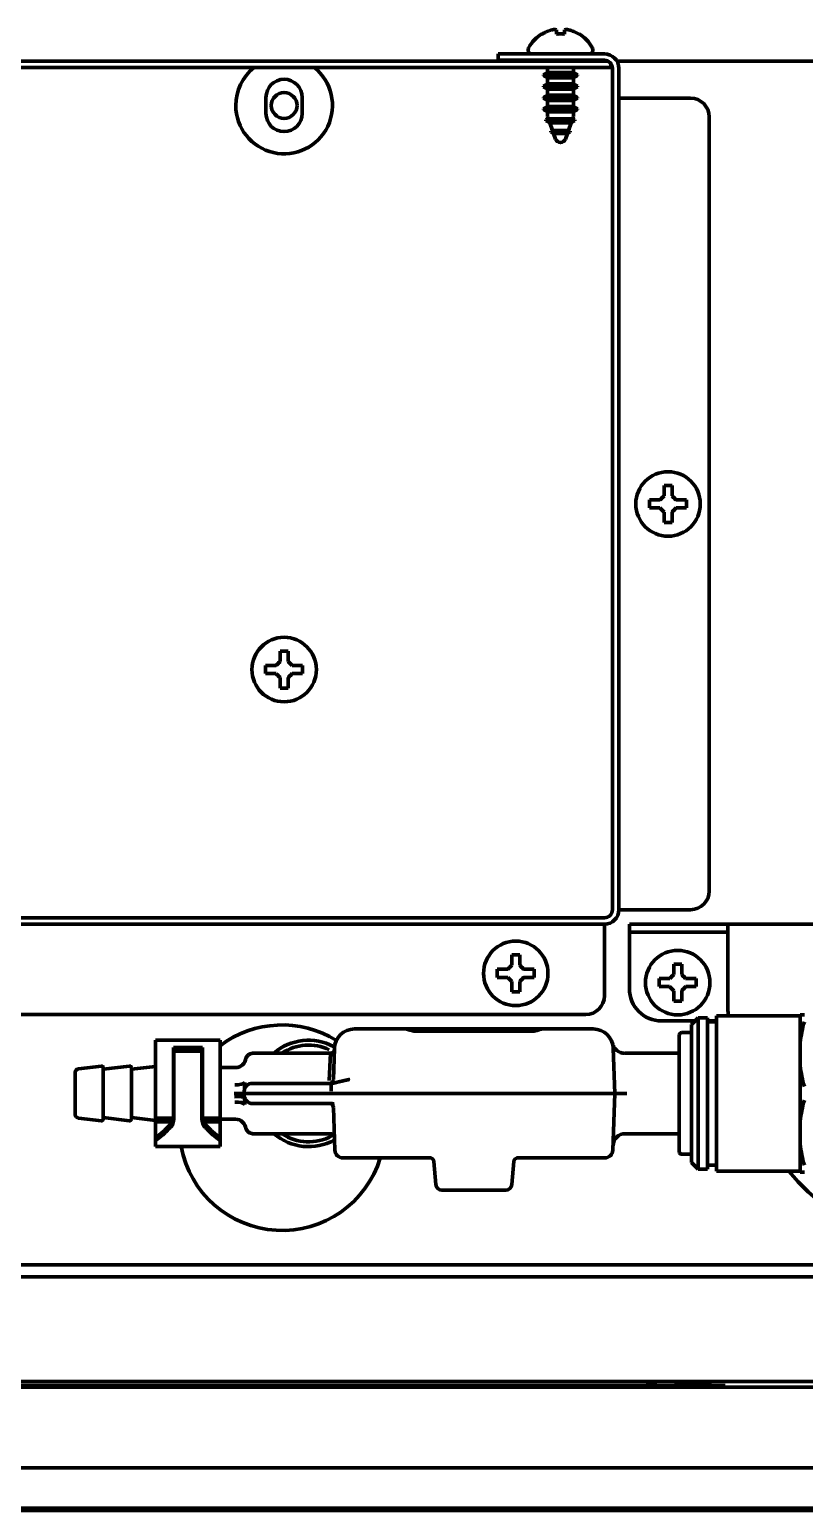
# Model space of a CAD drawing. Header units: inches. Extents: x 904 to 7172, y 213 to 5528.
# Drawn here: x 2891.8 to 2987.9, y 4270.7 to 4454.5 of the extents above; entities that cross this region are included whole.
import ezdxf

# ---------------------------------------------------------------- set-up
doc = ezdxf.new("R2010")
doc.units = ezdxf.units.IN

msp = doc.modelspace()

# ---------------------------------------------------------------- linework, layer by layer
at = {"linetype": 'Continuous', "lineweight": 70}
for p, q in [((2955.37, 4453.92), (2955.37, 4453.96)), ((2959.97, 4453.96), (2959.97, 4453.92)), ((2855.72, 4450.58), (2961.62, 4450.58)), ((2949.92, 4451.48), (2952.22, 4451.48)), ((2949.92, 4451.48), (2949.92, 4450.68)), ((2952.22, 4450.68), (2949.92, 4450.68)), ((2963.12, 4451.48), (2952.22, 4451.48)), ((2963.12, 4450.68), (2952.22, 4450.68)), ((2953.67, 4452.08), (2953.67, 4451.88)), ((2956.07, 4450.68), (2956.07, 4450.58)), ((2959.27, 4450.58), (2959.27, 4450.68)), ((2961.62, 4450.58), (2963.55, 4450.58)), ((2961.67, 4451.88), (2961.67, 4452.08)), ((3202.54, 4450.58), (2964.68, 4450.58)), ((2855.72, 4449.78), (2961.62, 4449.78)), ((2956.07, 4449.17), (2955.57, 4448.88)), ((2955.57, 4448.88), (2957.67, 4448.88)), ((2955.57, 4448.88), (2955.57, 4448.78)), ((2955.57, 4448.78), (2956.07, 4448.49)), ((2959.77, 4448.78), (2955.57, 4448.78)), ((2956.07, 4449.78), (2956.07, 4449.17)), ((2956.07, 4449.17), (2957.67, 4449.17)), ((2957.67, 4449.17), (2959.27, 4449.17)), ((2957.67, 4448.88), (2959.77, 4448.88)), ((2959.27, 4449.17), (2959.27, 4449.78)), ((2959.77, 4448.88), (2959.27, 4449.17)), ((2959.27, 4448.49), (2959.77, 4448.78)), ((2959.77, 4448.78), (2959.77, 4448.88)), ((2963.92, 4449.78), (2961.62, 4449.78)), ((2963.92, 4450.28), (2963.92, 4449.78)), ((2964.12, 4345.28), (2964.12, 4449.68)), ((2964.92, 4345.28), (2964.92, 4449.68)), ((2956.07, 4447.77), (2955.57, 4447.48)), ((2955.57, 4447.48), (2955.57, 4447.38)), ((2955.57, 4447.48), (2957.67, 4447.48)), ((2959.77, 4447.38), (2955.57, 4447.38)), ((2955.57, 4447.38), (2956.07, 4447.09)), ((2956.07, 4448.49), (2956.07, 4447.77)), ((2959.27, 4448.49), (2956.07, 4448.49)), ((2956.07, 4447.77), (2957.67, 4447.77)), ((2956.07, 4447.09), (2956.07, 4446.37)), ((2959.27, 4447.09), (2956.07, 4447.09)), ((2957.67, 4447.77), (2959.27, 4447.77)), ((2957.67, 4447.48), (2959.77, 4447.48)), ((2959.27, 4447.77), (2959.27, 4448.49)), ((2959.77, 4447.48), (2959.27, 4447.77)), ((2959.27, 4447.09), (2959.77, 4447.38)), ((2959.27, 4446.37), (2959.27, 4447.09)), ((2959.77, 4447.38), (2959.77, 4447.48)), ((2921.12, 4444.08), (2921.12, 4446.08)), ((2925.62, 4446.08), (2925.62, 4444.08)), ((2956.07, 4446.37), (2955.57, 4446.08)), ((2955.57, 4446.08), (2957.67, 4446.08)), ((2955.57, 4446.08), (2955.57, 4445.98)), ((2959.77, 4445.98), (2955.57, 4445.98)), ((2955.57, 4445.98), (2956.07, 4445.69)), ((2956.07, 4444.97), (2955.57, 4444.68)), ((2956.07, 4446.37), (2957.67, 4446.37)), ((2956.07, 4445.69), (2956.07, 4444.97)), ((2959.27, 4445.69), (2956.07, 4445.69)), ((2956.07, 4444.97), (2957.67, 4444.97)), ((2957.67, 4446.37), (2959.27, 4446.37)), ((2957.67, 4446.08), (2959.77, 4446.08)), ((2957.67, 4444.97), (2959.27, 4444.97)), ((2959.77, 4446.08), (2959.27, 4446.37)), ((2959.27, 4445.69), (2959.77, 4445.98)), ((2959.27, 4444.97), (2959.27, 4445.69)), ((2959.77, 4444.68), (2959.27, 4444.97)), ((2959.77, 4445.98), (2959.77, 4446.08)), ((2964.92, 4445.98), (2965.92, 4445.98)), ((2965.92, 4445.98), (2973.82, 4445.98)), ((2955.57, 4444.68), (2957.67, 4444.68)), ((2955.57, 4444.68), (2955.57, 4444.58)), ((2959.77, 4444.58), (2955.57, 4444.58)), ((2955.57, 4444.58), (2956.07, 4444.29)), ((2956.14, 4443.44), (2955.86, 4443.28)), ((2955.86, 4443.28), (2957.67, 4443.28)), ((2955.86, 4443.28), (2955.86, 4443.18)), ((2959.47, 4443.18), (2955.86, 4443.18)), ((2955.86, 4443.18), (2956.33, 4442.91)), ((2956.07, 4444.29), (2956.07, 4443.76)), ((2959.27, 4444.29), (2956.07, 4444.29)), ((2956.11, 4443.5), (2956.14, 4443.44)), ((2956.14, 4443.44), (2959.2, 4443.44)), ((2957.67, 4444.68), (2959.77, 4444.68)), ((2957.67, 4443.28), (2959.47, 4443.28)), ((2959.01, 4442.91), (2959.47, 4443.18)), ((2959.2, 4443.44), (2959.22, 4443.5)), ((2959.47, 4443.28), (2959.2, 4443.44)), ((2959.27, 4444.29), (2959.77, 4444.58)), ((2959.27, 4443.76), (2959.27, 4444.29)), ((2959.47, 4443.18), (2959.47, 4443.28)), ((2959.77, 4444.58), (2959.77, 4444.68)), ((2976.12, 4347.58), (2976.12, 4443.68)), ((2956.33, 4442.91), (2956.66, 4441.99)), ((2959.01, 4442.91), (2956.33, 4442.91)), ((2956.66, 4441.99), (2956.47, 4441.88)), ((2956.47, 4441.88), (2956.47, 4441.78)), ((2956.47, 4441.88), (2958.87, 4441.88)), ((2956.47, 4441.78), (2956.81, 4441.58)), ((2958.87, 4441.78), (2956.47, 4441.78)), ((2956.66, 4441.99), (2958.67, 4441.99)), ((2956.81, 4441.58), (2957.06, 4440.91)), ((2958.53, 4441.58), (2956.81, 4441.58)), ((2958.28, 4440.91), (2958.53, 4441.58)), ((2958.53, 4441.58), (2958.87, 4441.78)), ((2958.67, 4441.99), (2959.01, 4442.91)), ((2958.87, 4441.88), (2958.67, 4441.99)), ((2958.87, 4441.78), (2958.87, 4441.88)), ((2968.72, 4395.63), (2968.72, 4396.13)), ((2968.72, 4395.13), (2968.72, 4395.63)), ((2973.32, 4396.13), (2973.32, 4395.63)), ((2973.32, 4395.63), (2973.32, 4395.13)), ((2921.07, 4375.08), (2921.07, 4375.58)), ((2925.67, 4375.58), (2925.67, 4375.08)), ((2921.07, 4374.58), (2921.07, 4375.08)), ((2925.67, 4375.08), (2925.67, 4374.58)), ((2963.12, 4344.28), (2855.72, 4344.28)), ((2964.92, 4345.28), (2965.92, 4345.28)), ((2965.92, 4345.28), (2973.82, 4345.28)), ((2963.12, 4343.48), (2855.72, 4343.48)), ((2963.12, 4343.48), (2963.12, 4342.48)), ((2963.12, 4342.48), (2963.12, 4334.58)), ((2966.22, 4343.48), (2978.22, 4343.48)), ((2966.22, 4342.48), (2966.22, 4343.48)), ((2966.22, 4342.48), (2966.22, 4341.48)), ((2978.22, 4342.48), (2966.22, 4342.48)), ((2978.22, 4343.48), (2978.45, 4343.48)), ((2978.22, 4342.48), (2978.45, 4342.48)), ((2978.45, 4341.48), (2978.45, 4343.48)), ((3053.79, 4343.48), (2978.45, 4343.48)), ((2966.22, 4341.48), (2966.22, 4335.48)), ((2978.45, 4341.48), (2978.45, 4333.48)), ((2949.82, 4337.38), (2949.82, 4337.88)), ((2949.82, 4336.88), (2949.82, 4337.38)), ((2954.42, 4337.88), (2954.42, 4337.38)), ((2954.42, 4337.38), (2954.42, 4336.88)), ((2969.92, 4336.23), (2969.92, 4336.73)), ((2974.52, 4336.73), (2974.52, 4336.23)), ((2969.92, 4335.73), (2969.92, 4336.23)), ((2974.52, 4336.23), (2974.52, 4335.73)), ((2858.02, 4332.28), (2960.82, 4332.28)), ((2970.22, 4331.48), (2974.37, 4331.48)), ((2974.77, 4331.88), (2973.92, 4331.03)), ((2973.92, 4331.03), (2973.92, 4322.48)), ((2975.92, 4331.88), (2974.77, 4331.88)), ((2974.77, 4331.88), (2974.77, 4322.48)), ((2975.92, 4331.88), (2975.92, 4322.48)), ((2975.92, 4331.48), (2977.02, 4331.48)), ((2977.02, 4331.38), (2975.92, 4331.38)), ((2977.02, 4332.13), (2977.02, 4322.48)), ((2987.42, 4332.13), (2977.02, 4332.13)), ((2987.42, 4332.23), (2987.42, 4328.8)), ((2932.11, 4330.48), (2938.35, 4330.48)), ((2938.35, 4330.48), (2939.74, 4330.48)), ((2939.74, 4330.48), (2954.1, 4330.48)), ((2954.07, 4330.19), (2939.76, 4330.19)), ((2954.1, 4330.48), (2955.49, 4330.48)), ((2955.49, 4330.48), (2961.72, 4330.48)), ((2972.42, 4315.23), (2972.42, 4329.73)), ((2973.92, 4330.03), (2972.72, 4330.03)), ((2907.42, 4329.08), (2907.42, 4322.07)), ((2915.42, 4329.08), (2907.42, 4329.08)), ((2909.62, 4322.07), (2909.62, 4328.19)), ((2909.62, 4328.19), (2913.22, 4328.19)), ((2909.67, 4327.68), (2909.62, 4327.68)), ((2909.67, 4328.04), (2913.17, 4328.04)), ((2909.67, 4327.74), (2909.67, 4328.04)), ((2909.67, 4327.74), (2913.17, 4327.74)), ((2909.67, 4325.32), (2909.67, 4327.74)), ((2913.17, 4328.04), (2913.17, 4327.74)), ((2913.17, 4327.74), (2913.17, 4325.32)), ((2913.22, 4327.68), (2913.17, 4327.68)), ((2913.22, 4328.19), (2913.22, 4322.07)), ((2915.42, 4322.07), (2915.42, 4329.08)), ((2926.42, 4327.48), (2919.41, 4327.48)), ((2929.11, 4327.48), (2926.42, 4327.48)), ((2928.98, 4324.07), (2929.11, 4327.48)), ((2929.48, 4324.21), (2929.61, 4328.07)), ((2964.22, 4328.07), (2964.42, 4322.48)), ((2972.42, 4327.48), (2965.62, 4327.48)), ((2987.42, 4325.91), (2987.42, 4328.8)), ((2900.69, 4325.88), (2897.86, 4325.53)), ((2904.19, 4325.88), (2900.92, 4325.48)), ((2900.92, 4319.28), (2900.92, 4325.68)), ((2907.42, 4325.84), (2904.42, 4325.48)), ((2904.42, 4319.28), (2904.42, 4325.68)), ((2909.67, 4325.69), (2909.62, 4325.69)), ((2913.22, 4325.7), (2913.17, 4325.69)), ((2917.35, 4325.68), (2915.42, 4325.68)), ((2987.42, 4319.05), (2987.42, 4325.91)), ((2897.42, 4325.04), (2897.42, 4319.92)), ((2909.67, 4324.58), (2909.67, 4325.32)), ((2909.67, 4319.26), (2909.67, 4324.58)), ((2913.17, 4325.32), (2913.17, 4324.58)), ((2913.17, 4324.58), (2913.17, 4319.26)), ((2921.93, 4323.73), (2929.21, 4323.73)), ((2907.42, 4321.38), (2907.42, 4322.07)), ((2909.62, 4322.07), (2909.62, 4321.38)), ((2913.22, 4321.38), (2913.22, 4322.07)), ((2915.42, 4322.07), (2915.42, 4321.38)), ((2918.42, 4322.48), (2918.43, 4322.76)), ((2918.42, 4322.48), (2921.92, 4322.48)), ((2918.43, 4322.19), (2918.42, 4322.48)), ((2918.43, 4322.76), (2918.44, 4322.99)), ((2918.44, 4322), (2918.44, 4321.99)), ((2962.42, 4322.48), (2921.92, 4322.48)), ((2962.42, 4322.48), (2964.42, 4322.48)), ((2964.42, 4322.48), (2964.17, 4315.44)), ((2973.92, 4322.48), (2973.92, 4313.93)), ((2974.77, 4322.48), (2974.77, 4313.08)), ((2975.92, 4322.48), (2975.92, 4313.08)), ((2977.02, 4322.48), (2977.02, 4312.83)), ((2907.42, 4319.4), (2907.42, 4321.38)), ((2909.62, 4321.38), (2909.62, 4319.4)), ((2913.22, 4319.4), (2913.22, 4321.38)), ((2915.42, 4321.38), (2915.42, 4319.4)), ((2929.21, 4321.23), (2921.93, 4321.23)), ((2929.66, 4315.44), (2929.48, 4320.75)), ((2897.86, 4319.43), (2900.69, 4319.08)), ((2900.92, 4319.48), (2904.19, 4319.08)), ((2904.42, 4319.48), (2907.42, 4319.11)), ((2907.42, 4319.4), (2909.62, 4319.4)), ((2907.42, 4318.97), (2907.42, 4319.4)), ((2907.42, 4317.04), (2907.42, 4318.97)), ((2907.42, 4318.97), (2909.62, 4318.97)), ((2909.62, 4319.4), (2909.62, 4318.97)), ((2909.62, 4319.27), (2909.62, 4319.27)), ((2913.21, 4319.26), (2913.22, 4319.26)), ((2913.22, 4318.97), (2913.22, 4319.4)), ((2913.22, 4319.4), (2915.42, 4319.4)), ((2913.22, 4318.97), (2915.42, 4318.97)), ((2915.42, 4319.4), (2915.42, 4318.97)), ((2915.42, 4319.28), (2917.35, 4319.28)), ((2915.42, 4318.97), (2915.42, 4317.04)), ((2987.42, 4316.16), (2987.42, 4319.05)), ((2907.42, 4316.65), (2907.42, 4317.04)), ((2907.42, 4316.65), (2907.42, 4315.88)), ((2915.42, 4317.04), (2915.42, 4316.65)), ((2915.42, 4315.88), (2915.42, 4316.65)), ((2919.41, 4317.48), (2926.42, 4317.48)), ((2926.42, 4317.48), (2929.11, 4317.48)), ((2965.69, 4317.48), (2972.42, 4317.48)), ((2907.42, 4315.88), (2915.42, 4315.88)), ((2931.66, 4314.48), (2930.66, 4314.48)), ((2941.57, 4314.48), (2931.66, 4314.48)), ((2962.17, 4314.48), (2952.27, 4314.48)), ((2963.17, 4314.48), (2962.17, 4314.48)), ((2972.72, 4314.93), (2973.92, 4314.93)), ((2987.42, 4316.16), (2987.42, 4312.73)), ((2942.21, 4311.16), (2941.96, 4314.02)), ((2951.88, 4314.02), (2951.63, 4311.16)), ((2973.92, 4313.93), (2974.77, 4313.08)), ((2974.77, 4313.08), (2975.92, 4313.08)), ((2975.92, 4313.58), (2977.02, 4313.58)), ((2977.02, 4312.83), (2987.42, 4312.83)), ((2950.88, 4310.48), (2942.96, 4310.48)), ((3068.73, 4301.23), (2847.95, 4301.23)), ((3068.73, 4299.73), (2847.92, 4299.73)), ((2975.7, 4286.23), (2847.78, 4286.23)), ((3073.02, 4286.03), (2847.79, 4286.03)), ((2847.8, 4286.73), (3073.02, 4286.73)), ((2968.4, 4286.73), (2968.41, 4286.72)), ((2972.36, 4286.73), (2972.02, 4286.53)), ((2972.02, 4286.53), (2972.02, 4286.43)), ((2972.02, 4286.53), (2976.22, 4286.53)), ((2974.12, 4286.43), (2972.02, 4286.43)), ((2972.02, 4286.43), (2972.36, 4286.23)), ((2976.22, 4286.43), (2974.12, 4286.43)), ((2975.7, 4286.23), (2976.7, 4286.23)), ((2976.22, 4286.53), (2975.87, 4286.73)), ((2975.87, 4286.23), (2976.22, 4286.43)), ((2976.22, 4286.43), (2976.22, 4286.53)), ((2978.12, 4286.23), (2976.7, 4286.23)), ((2976.7, 4286.03), (2976.7, 4286.23)), ((2978.12, 4286.23), (2978.12, 4286.03)), ((3073.02, 4276.04), (2847.61, 4276.04)), ((3073.02, 4276.01), (2847.61, 4276.01)), ((2847.51, 4270.74), (3073.03, 4270.74)), ((2847.53, 4271), (3073.03, 4271))]:
    msp.add_line(p, q, dxfattribs=at)
for centre, radius in [((2923.37, 4445.08), 1.6), ((2971.02, 4395.63), 4), ((2923.37, 4375.08), 4), ((2952.12, 4337.38), 4), ((2972.22, 4336.23), 4)]:
    msp.add_circle(centre, radius, dxfattribs=at)
for centre, radius, start, end in [((2957.87, 4449.86), 4.8, 121.3727, 149.6988), ((2957.47, 4449.86), 4.8, 30.3012, 58.6273), ((2954.07, 4452.08), 0.4, 149.6988, 180), ((2954.07, 4451.88), 0.4, 180, 270), ((2961.27, 4451.88), 0.4, 270, 0), ((2961.27, 4452.08), 0.4, 0, 30.3012), ((2963.12, 4449.68), 1.8, 0, 90), ((2963.12, 4449.68), 1, 0, 90), ((2923.37, 4445.08), 6, 128.43, 180), ((2923.37, 4445.08), 6, 180, 51.5644), ((2923.37, 4446.08), 2.25, 0, 180), ((2973.82, 4443.68), 2.3, 0, 90), ((2923.37, 4444.08), 2.25, 180, 0), ((2956.82, 4443.76), 0.75, 180, 200), ((2958.52, 4443.76), 0.75, 340, 0), ((2957.67, 4441.13), 0.65, 200, 340), ((2973.82, 4347.58), 2.3, 270, 0), ((2963.12, 4345.28), 1.8, 270, 0), ((2963.12, 4345.28), 1, 270, 0), ((2970.22, 4335.48), 4, 180, 270), ((2960.82, 4334.58), 2.3, 270, 0), ((3010.45, 4333.48), 32, 180, 182.4187), ((2923.12, 4318.23), 12.75, 58.1063, 127.1531), ((2932.11, 4327.98), 2.5, 90, 178), ((2961.72, 4327.98), 2.5, 2, 90), ((2972.72, 4329.73), 0.3, 90, 180), ((2926.42, 4322.48), 6.6, 62.0357, 130.7514), ((2926.42, 4322.48), 6, 64.8281, 123.5531), ((2929.11, 4327.98), 0.5, 269.1135, 358), ((2897.92, 4325.04), 0.5, 96.9365, 180), ((2900.72, 4325.68), 0.2, 0, 96.9365), ((2904.22, 4325.68), 0.2, 0, 96.9365), ((2919.43, 4322.73), 1, 90, 178), ((2928.98, 4324.23), 0.5, 270, 358), ((2919.43, 4322.23), 1, 182.0002, 270), ((2928.98, 4320.73), 0.5, 2, 90), ((2897.92, 4319.92), 0.5, 180, 263.0635), ((2900.72, 4319.28), 0.2, 263.0635, 0), ((2904.22, 4319.28), 0.2, 263.0635, 0), ((2926.42, 4322.48), 6.6, 229.2478, 299.0141), ((2926.42, 4322.48), 6, 236.4469, 298.4906), ((2929.11, 4316.98), 0.5, 2, 91.8742), ((2965.69, 4315.98), 1.5, 89.4269, 178), ((2923.12, 4318.23), 12.75, 190.62, 342.8944), ((2930.66, 4315.48), 1, 182, 270), ((2941.46, 4313.98), 0.5, 5, 90), ((2952.38, 4313.98), 0.5, 90, 175), ((2963.17, 4315.48), 1, 270, 358), ((2972.72, 4315.23), 0.3, 180, 270), ((3010.45, 4333.48), 32, 220.1892, 270), ((2942.96, 4311.23), 0.75, 185, 270), ((2950.88, 4311.23), 0.75, 270, 355)]:
    msp.add_arc(centre, radius, start, end, dxfattribs=at)
for centre, major_axis, ratio, start_param, end_param in [((2917.35, 4326.93), (-1.25, 0.04), 1, 1.602904, 3.141573), ((2917.26, 4323.96), (-1.25, 0.04), 0.333532, 1.581322, 2.950519), ((2917.19, 4321.92), (1.25, 0.04), 0.125618, 0, 1.566409), ((2917.26, 4320.99), (1.25, 0.04), 0.333515, 0.191083, 1.56029), ((2909.67, 4322.48), (-4.14, -5.87), 0.300114, 0.644964, 1.079556), ((2909.67, 4322.48), (-4.55, -6.46), 0.300114, 0.696701, 1.087666), ((2913.17, 4322.48), (4.14, -5.87), 0.300114, 5.203629, 5.638222), ((2913.17, 4322.48), (4.55, -6.46), 0.300114, 5.195519, 5.586485), ((2917.35, 4318.03), (-1.25, -0.04), 1, 3.141612, 4.681404)]:
    msp.add_ellipse(centre, major_axis=major_axis, ratio=ratio, start_param=start_param, end_param=end_param, dxfattribs=at)
for points, degree in [([(2956.67, 4454.47), (2956.61, 4454.46), (2956.51, 4454.43), (2956.34, 4454.38), (2956.19, 4454.32), (2956.03, 4454.26), (2955.88, 4454.2), (2955.72, 4454.12), (2955.56, 4454.03), (2955.43, 4453.96), (2955.37, 4453.92)], 3), ([(2957.17, 4454.47), (2957.14, 4454.48), (2957.09, 4454.48), (2957.02, 4454.49), (2956.95, 4454.49), (2956.88, 4454.49), (2956.81, 4454.49), (2956.74, 4454.48), (2956.69, 4454.48), (2956.67, 4454.47)], 3), ([(2958.67, 4454.47), (2958.64, 4454.48), (2958.6, 4454.48), (2958.53, 4454.49), (2958.45, 4454.49), (2958.38, 4454.49), (2958.31, 4454.49), (2958.24, 4454.48), (2958.19, 4454.48), (2958.17, 4454.47)], 3), ([(2958.17, 4454.47), (2958.17, 4454.46), (2958.17, 4454.43), (2958.17, 4454.38), (2958.17, 4454.32), (2958.17, 4454.26), (2958.17, 4454.2), (2958.17, 4454.12), (2958.17, 4454.03), (2958.17, 4453.96), (2958.17, 4453.92)], 3), ([(2958.17, 4453.92), (2958, 4453.95), (2957.67, 4453.97), (2957.34, 4453.95), (2957.17, 4453.92)], 3), ([(2970.52, 4396.63), (2970.52, 4396.68), (2970.52, 4396.79), (2970.52, 4396.95), (2970.52, 4397.11), (2970.52, 4397.27), (2970.52, 4397.42), (2970.52, 4397.58), (2970.52, 4397.74), (2970.52, 4397.87), (2970.52, 4397.93)], 3), ([(2970.52, 4397.93), (2970.69, 4397.93), (2971.02, 4397.93), (2971.35, 4397.93), (2971.52, 4397.93)], 3), ([(2970.02, 4396.13), (2970.04, 4396.15), (2970.09, 4396.2), (2970.16, 4396.27), (2970.23, 4396.34), (2970.3, 4396.41), (2970.38, 4396.49), (2970.45, 4396.56), (2970.49, 4396.61), (2970.52, 4396.63)], 3), ([(2971.52, 4396.63), (2971.54, 4396.6), (2971.6, 4396.55), (2971.67, 4396.48), (2971.74, 4396.41), (2971.81, 4396.34), (2971.88, 4396.27), (2971.95, 4396.2), (2972, 4396.15), (2972.02, 4396.13)], 3), ([(2972.02, 4396.13), (2972.07, 4396.13), (2972.18, 4396.13), (2972.34, 4396.13), (2972.5, 4396.13), (2972.66, 4396.13), (2972.81, 4396.13), (2972.97, 4396.13), (2973.13, 4396.13), (2973.25, 4396.13), (2973.32, 4396.13)], 3), ([(2970.02, 4395.13), (2969.96, 4395.13), (2969.86, 4395.13), (2969.69, 4395.13), (2969.54, 4395.13), (2969.38, 4395.13), (2969.23, 4395.13), (2969.07, 4395.13), (2968.91, 4395.13), (2968.78, 4395.13), (2968.72, 4395.13)], 3), ([(2970.52, 4394.63), (2970.49, 4394.66), (2970.44, 4394.71), (2970.37, 4394.78), (2970.3, 4394.85), (2970.23, 4394.92), (2970.16, 4394.99), (2970.09, 4395.06), (2970.04, 4395.11), (2970.02, 4395.13)], 3), ([(2972.02, 4395.13), (2971.99, 4395.11), (2971.95, 4395.06), (2971.88, 4394.99), (2971.8, 4394.91), (2971.73, 4394.84), (2971.66, 4394.77), (2971.59, 4394.7), (2971.54, 4394.65), (2971.52, 4394.63)], 3), ([(2971.52, 4394.63), (2971.52, 4394.57), (2971.52, 4394.47), (2971.52, 4394.31), (2971.52, 4394.15), (2971.52, 4393.99), (2971.52, 4393.84), (2971.52, 4393.68), (2971.52, 4393.52), (2971.52, 4393.39), (2971.52, 4393.33)], 3), ([(2971.52, 4393.33), (2971.35, 4393.33), (2971.02, 4393.33), (2970.69, 4393.33), (2970.52, 4393.33)], 3), ([(2922.87, 4376.08), (2922.87, 4376.13), (2922.87, 4376.24), (2922.87, 4376.4), (2922.87, 4376.56), (2922.87, 4376.72), (2922.87, 4376.87), (2922.87, 4377.03), (2922.87, 4377.19), (2922.87, 4377.32), (2922.87, 4377.38)], 3), ([(2922.87, 4377.38), (2923.04, 4377.38), (2923.37, 4377.38), (2923.7, 4377.38), (2923.87, 4377.38)], 3), ([(2922.37, 4375.58), (2922.39, 4375.6), (2922.44, 4375.65), (2922.51, 4375.72), (2922.58, 4375.79), (2922.65, 4375.86), (2922.73, 4375.94), (2922.8, 4376.01), (2922.84, 4376.06), (2922.87, 4376.08)], 3), ([(2923.87, 4376.08), (2923.89, 4376.05), (2923.95, 4376), (2924.02, 4375.93), (2924.09, 4375.86), (2924.16, 4375.79), (2924.23, 4375.72), (2924.3, 4375.65), (2924.35, 4375.6), (2924.37, 4375.58)], 3), ([(2924.37, 4375.58), (2924.42, 4375.58), (2924.53, 4375.58), (2924.69, 4375.58), (2924.85, 4375.58), (2925.01, 4375.58), (2925.16, 4375.58), (2925.32, 4375.58), (2925.48, 4375.58), (2925.6, 4375.58), (2925.67, 4375.58)], 3), ([(2922.37, 4374.58), (2922.31, 4374.58), (2922.21, 4374.58), (2922.04, 4374.58), (2921.89, 4374.58), (2921.73, 4374.58), (2921.58, 4374.58), (2921.42, 4374.58), (2921.26, 4374.58), (2921.13, 4374.58), (2921.07, 4374.58)], 3), ([(2922.87, 4374.08), (2922.84, 4374.11), (2922.79, 4374.16), (2922.72, 4374.23), (2922.65, 4374.3), (2922.58, 4374.37), (2922.51, 4374.44), (2922.44, 4374.51), (2922.39, 4374.56), (2922.37, 4374.58)], 3), ([(2924.37, 4374.58), (2924.34, 4374.56), (2924.3, 4374.51), (2924.23, 4374.44), (2924.15, 4374.36), (2924.08, 4374.29), (2924.01, 4374.22), (2923.94, 4374.15), (2923.89, 4374.1), (2923.87, 4374.08)], 3), ([(2923.87, 4374.08), (2923.87, 4374.02), (2923.87, 4373.92), (2923.87, 4373.76), (2923.87, 4373.6), (2923.87, 4373.44), (2923.87, 4373.29), (2923.87, 4373.13), (2923.87, 4372.97), (2923.87, 4372.84), (2923.87, 4372.78)], 3), ([(2923.87, 4372.78), (2923.7, 4372.78), (2923.37, 4372.78), (2923.04, 4372.78), (2922.87, 4372.78)], 3), ([(2951.12, 4337.88), (2951.14, 4337.9), (2951.19, 4337.95), (2951.26, 4338.02), (2951.33, 4338.09), (2951.4, 4338.16), (2951.48, 4338.24), (2951.55, 4338.31), (2951.59, 4338.36), (2951.62, 4338.38)], 3), ([(2951.62, 4338.38), (2951.62, 4338.43), (2951.62, 4338.54), (2951.62, 4338.7), (2951.62, 4338.86), (2951.62, 4339.02), (2951.62, 4339.17), (2951.62, 4339.33), (2951.62, 4339.49), (2951.62, 4339.62), (2951.62, 4339.68)], 3), ([(2951.62, 4339.68), (2951.79, 4339.68), (2952.12, 4339.68), (2952.45, 4339.68), (2952.62, 4339.68)], 3), ([(2952.62, 4338.38), (2952.64, 4338.35), (2952.7, 4338.3), (2952.77, 4338.23), (2952.84, 4338.16), (2952.91, 4338.09), (2952.98, 4338.02), (2953.05, 4337.95), (2953.1, 4337.9), (2953.12, 4337.88)], 3), ([(2971.72, 4337.23), (2971.72, 4337.28), (2971.72, 4337.39), (2971.72, 4337.55), (2971.72, 4337.71), (2971.72, 4337.87), (2971.72, 4338.02), (2971.72, 4338.18), (2971.72, 4338.34), (2971.72, 4338.47), (2971.72, 4338.53)], 3), ([(2971.72, 4338.53), (2971.89, 4338.53), (2972.22, 4338.53), (2972.55, 4338.53), (2972.72, 4338.53)], 3), ([(2951.12, 4336.88), (2951.06, 4336.88), (2950.96, 4336.88), (2950.79, 4336.88), (2950.64, 4336.88), (2950.48, 4336.88), (2950.33, 4336.88), (2950.17, 4336.88), (2950.01, 4336.88), (2949.88, 4336.88), (2949.82, 4336.88)], 3), ([(2951.62, 4336.38), (2951.59, 4336.41), (2951.54, 4336.46), (2951.47, 4336.53), (2951.4, 4336.6), (2951.33, 4336.67), (2951.26, 4336.74), (2951.19, 4336.81), (2951.14, 4336.86), (2951.12, 4336.88)], 3), ([(2953.12, 4336.88), (2953.09, 4336.86), (2953.05, 4336.81), (2952.98, 4336.74), (2952.9, 4336.66), (2952.83, 4336.59), (2952.76, 4336.52), (2952.69, 4336.45), (2952.64, 4336.4), (2952.62, 4336.38)], 3), ([(2953.12, 4337.88), (2953.17, 4337.88), (2953.28, 4337.88), (2953.44, 4337.88), (2953.6, 4337.88), (2953.76, 4337.88), (2953.91, 4337.88), (2954.07, 4337.88), (2954.23, 4337.88), (2954.35, 4337.88), (2954.42, 4337.88)], 3), ([(2971.22, 4336.73), (2971.24, 4336.75), (2971.29, 4336.8), (2971.36, 4336.87), (2971.43, 4336.94), (2971.5, 4337.01), (2971.58, 4337.09), (2971.65, 4337.16), (2971.69, 4337.21), (2971.72, 4337.23)], 3), ([(2972.72, 4337.23), (2972.74, 4337.2), (2972.8, 4337.15), (2972.87, 4337.08), (2972.94, 4337.01), (2973.01, 4336.94), (2973.08, 4336.87), (2973.15, 4336.8), (2973.2, 4336.75), (2973.22, 4336.73)], 3), ([(2973.22, 4336.73), (2973.27, 4336.73), (2973.38, 4336.73), (2973.54, 4336.73), (2973.7, 4336.73), (2973.86, 4336.73), (2974.01, 4336.73), (2974.17, 4336.73), (2974.33, 4336.73), (2974.45, 4336.73), (2974.52, 4336.73)], 3), ([(2952.62, 4335.08), (2952.45, 4335.08), (2952.12, 4335.08), (2951.79, 4335.08), (2951.62, 4335.08)], 3), ([(2952.62, 4336.38), (2952.62, 4336.32), (2952.62, 4336.22), (2952.62, 4336.06), (2952.62, 4335.9), (2952.62, 4335.74), (2952.62, 4335.59), (2952.62, 4335.43), (2952.62, 4335.27), (2952.62, 4335.14), (2952.62, 4335.08)], 3), ([(2971.22, 4335.73), (2971.16, 4335.73), (2971.06, 4335.73), (2970.89, 4335.73), (2970.74, 4335.73), (2970.58, 4335.73), (2970.43, 4335.73), (2970.27, 4335.73), (2970.11, 4335.73), (2969.98, 4335.73), (2969.92, 4335.73)], 3), ([(2971.72, 4335.23), (2971.69, 4335.26), (2971.64, 4335.31), (2971.57, 4335.38), (2971.5, 4335.45), (2971.43, 4335.52), (2971.36, 4335.59), (2971.29, 4335.66), (2971.24, 4335.71), (2971.22, 4335.73)], 3), ([(2973.22, 4335.73), (2973.19, 4335.71), (2973.15, 4335.66), (2973.08, 4335.59), (2973, 4335.51), (2972.93, 4335.44), (2972.86, 4335.37), (2972.79, 4335.3), (2972.74, 4335.25), (2972.72, 4335.23)], 3), ([(2972.72, 4335.23), (2972.72, 4335.17), (2972.72, 4335.07), (2972.72, 4334.91), (2972.72, 4334.75), (2972.72, 4334.59), (2972.72, 4334.44), (2972.72, 4334.28), (2972.72, 4334.12), (2972.72, 4333.99), (2972.72, 4333.93)], 3), ([(2972.72, 4333.93), (2972.55, 4333.93), (2972.22, 4333.93), (2971.89, 4333.93), (2971.72, 4333.93)], 3), ([(2919.58, 4327.48), (2918.77, 4327.43), (2918.58, 4326.67)], 2), ([(2929.6, 4323.78), (2929.2, 4323.71)], 1), ([(2929.2, 4321.24), (2929.6, 4321.18)], 1), ([(2909.55, 4318.69), (2909.52, 4318.62), (2909.44, 4318.47), (2909.33, 4318.33), (2909.27, 4318.27)], 3), ([(2909.67, 4319.26), (2909.67, 4319.19), (2909.66, 4319.06), (2909.62, 4318.87), (2909.58, 4318.75), (2909.55, 4318.69)], 3), ([(2913.28, 4318.69), (2913.26, 4318.75), (2913.22, 4318.87), (2913.18, 4319.06), (2913.17, 4319.19), (2913.17, 4319.26)], 3), ([(2913.57, 4318.27), (2913.51, 4318.33), (2913.4, 4318.47), (2913.32, 4318.62), (2913.28, 4318.69)], 3), ([(2918.58, 4318.29), (2918.8, 4317.5), (2919.58, 4317.48)], 2), ([(2968.41, 4286.72), (2968.45, 4286.69), (2968.49, 4286.65), (2968.53, 4286.62)], 3), ([(2968.53, 4286.62), (2968.56, 4286.6), (2968.63, 4286.56), (2968.74, 4286.51), (2968.82, 4286.47), (2968.85, 4286.46)], 3), ([(2968.85, 4286.46), (2968.9, 4286.44), (2969, 4286.4), (2969.16, 4286.35), (2969.31, 4286.31), (2969.41, 4286.29), (2969.46, 4286.28)], 3), ([(2969.46, 4286.28), (2969.52, 4286.27), (2969.63, 4286.26), (2969.79, 4286.24), (2969.95, 4286.23), (2970.06, 4286.23), (2970.12, 4286.23)], 3)]:
    msp.add_open_spline(points, degree=degree, dxfattribs=at)
for points, degree, knots in [([(2957.17, 4453.92), (2957.17, 4454.05), (2957.17, 4454.16), (2957.17, 4454.29), (2957.17, 4454.34), (2957.17, 4454.41), (2957.17, 4454.45), (2957.17, 4454.47)], 3, [0, 0, 0, 0, 0.5, 0.5, 0.75, 0.75, 1, 1, 1, 1]), ([(2959.97, 4453.92), (2959.77, 4454.05), (2959.56, 4454.16), (2959.23, 4454.29), (2959.12, 4454.34), (2958.9, 4454.41), (2958.78, 4454.45), (2958.67, 4454.47)], 3, [0, 0, 0, 0, 0.5, 0.5, 0.75, 0.75, 1, 1, 1, 1]), ([(2971.52, 4397.93), (2971.52, 4397.73), (2971.52, 4397.52), (2971.52, 4397.19), (2971.52, 4397.08), (2971.52, 4396.86), (2971.52, 4396.74), (2971.52, 4396.63)], 3, [0, 0, 0, 0, 0.5, 0.5, 0.75, 0.75, 1, 1, 1, 1]), ([(2968.72, 4396.13), (2968.92, 4396.13), (2969.13, 4396.13), (2969.46, 4396.13), (2969.57, 4396.13), (2969.79, 4396.13), (2969.9, 4396.13), (2970.02, 4396.13)], 3, [0, 0, 0, 0, 0.5, 0.5, 0.75, 0.75, 1, 1, 1, 1]), ([(2970.52, 4393.33), (2970.52, 4393.53), (2970.52, 4393.74), (2970.52, 4394.07), (2970.52, 4394.18), (2970.52, 4394.4), (2970.52, 4394.51), (2970.52, 4394.63)], 3, [0, 0, 0, 0, 0.5, 0.5, 0.75, 0.75, 1, 1, 1, 1]), ([(2973.32, 4395.13), (2973.12, 4395.13), (2972.91, 4395.13), (2972.58, 4395.13), (2972.47, 4395.13), (2972.25, 4395.13), (2972.13, 4395.13), (2972.02, 4395.13)], 3, [0, 0, 0, 0, 0.5, 0.5, 0.75, 0.75, 1, 1, 1, 1]), ([(2923.87, 4377.38), (2923.87, 4377.18), (2923.87, 4376.97), (2923.87, 4376.64), (2923.87, 4376.53), (2923.87, 4376.31), (2923.87, 4376.19), (2923.87, 4376.08)], 3, [0, 0, 0, 0, 0.5, 0.5, 0.75, 0.75, 1, 1, 1, 1]), ([(2921.07, 4375.58), (2921.27, 4375.58), (2921.48, 4375.58), (2921.81, 4375.58), (2921.92, 4375.58), (2922.14, 4375.58), (2922.25, 4375.58), (2922.37, 4375.58)], 3, [0, 0, 0, 0, 0.5, 0.5, 0.75, 0.75, 1, 1, 1, 1]), ([(2922.87, 4372.78), (2922.87, 4372.98), (2922.87, 4373.19), (2922.87, 4373.52), (2922.87, 4373.63), (2922.87, 4373.85), (2922.87, 4373.96), (2922.87, 4374.08)], 3, [0, 0, 0, 0, 0.5, 0.5, 0.75, 0.75, 1, 1, 1, 1]), ([(2925.67, 4374.58), (2925.47, 4374.58), (2925.26, 4374.58), (2924.93, 4374.58), (2924.82, 4374.58), (2924.6, 4374.58), (2924.48, 4374.58), (2924.37, 4374.58)], 3, [0, 0, 0, 0, 0.5, 0.5, 0.75, 0.75, 1, 1, 1, 1]), ([(2952.62, 4339.68), (2952.62, 4339.48), (2952.62, 4339.27), (2952.62, 4338.94), (2952.62, 4338.83), (2952.62, 4338.61), (2952.62, 4338.49), (2952.62, 4338.38)], 3, [0, 0, 0, 0, 0.5, 0.5, 0.75, 0.75, 1, 1, 1, 1]), ([(2972.72, 4338.53), (2972.72, 4338.33), (2972.72, 4338.12), (2972.72, 4337.79), (2972.72, 4337.68), (2972.72, 4337.46), (2972.72, 4337.34), (2972.72, 4337.23)], 3, [0, 0, 0, 0, 0.5, 0.5, 0.75, 0.75, 1, 1, 1, 1]), ([(2949.82, 4337.88), (2950.02, 4337.88), (2950.23, 4337.88), (2950.56, 4337.88), (2950.67, 4337.88), (2950.89, 4337.88), (2951, 4337.88), (2951.12, 4337.88)], 3, [0, 0, 0, 0, 0.5, 0.5, 0.75, 0.75, 1, 1, 1, 1]), ([(2954.42, 4336.88), (2954.22, 4336.88), (2954.01, 4336.88), (2953.68, 4336.88), (2953.57, 4336.88), (2953.35, 4336.88), (2953.23, 4336.88), (2953.12, 4336.88)], 3, [0, 0, 0, 0, 0.5, 0.5, 0.75, 0.75, 1, 1, 1, 1]), ([(2969.92, 4336.73), (2970.12, 4336.73), (2970.33, 4336.73), (2970.66, 4336.73), (2970.77, 4336.73), (2970.99, 4336.73), (2971.1, 4336.73), (2971.22, 4336.73)], 3, [0, 0, 0, 0, 0.5, 0.5, 0.75, 0.75, 1, 1, 1, 1]), ([(2951.62, 4335.08), (2951.62, 4335.28), (2951.62, 4335.49), (2951.62, 4335.82), (2951.62, 4335.93), (2951.62, 4336.15), (2951.62, 4336.26), (2951.62, 4336.38)], 3, [0, 0, 0, 0, 0.5, 0.5, 0.75, 0.75, 1, 1, 1, 1]), ([(2971.72, 4333.93), (2971.72, 4334.13), (2971.72, 4334.34), (2971.72, 4334.67), (2971.72, 4334.78), (2971.72, 4335), (2971.72, 4335.11), (2971.72, 4335.23)], 3, [0, 0, 0, 0, 0.5, 0.5, 0.75, 0.75, 1, 1, 1, 1]), ([(2974.52, 4335.73), (2974.32, 4335.73), (2974.11, 4335.73), (2973.78, 4335.73), (2973.67, 4335.73), (2973.45, 4335.73), (2973.33, 4335.73), (2973.22, 4335.73)], 3, [0, 0, 0, 0, 0.5, 0.5, 0.75, 0.75, 1, 1, 1, 1]), ([(2987.42, 4332.23), (2987.47, 4332.23), (2987.54, 4332.23), (2987.71, 4332.23), (2987.82, 4332.23), (2987.94, 4332.23)], 3, [0, 0, 0, 0, 0.5, 0.5, 1, 1, 1, 1]), ([(2987.94, 4331.38), (2987.82, 4330.95), (2987.71, 4330.52), (2987.54, 4329.66), (2987.47, 4329.23), (2987.42, 4328.8)], 3, [0, 0, 0, 0, 0.5, 0.5, 1, 1, 1, 1]), ([(2939.76, 4330.19), (2939.75, 4330.19), (2939.66, 4330.18), (2939.46, 4330.21), (2939.11, 4330.3), (2938.77, 4330.4), (2938.51, 4330.49), (2938.35, 4330.48), (2938.33, 4330.47)], 3, [0, 0, 0, 0, 0.01627, 0.157625, 0.338855, 0.689828, 0.962401, 1, 1, 1, 1]), ([(2955.48, 4330.48), (2955.47, 4330.48), (2955.39, 4330.48), (2955.22, 4330.45), (2954.92, 4330.37), (2954.56, 4330.24), (2954.2, 4330.18), (2954.09, 4330.19), (2954.07, 4330.19)], 3, [0, 0, 0, 0, 0.024433, 0.169144, 0.371364, 0.80958, 0.980738, 1, 1, 1, 1]), ([(2965.61, 4327.5), (2965.56, 4327.49), (2965.36, 4327.47), (2965.04, 4327.57), (2964.7, 4327.76), (2964.47, 4327.98), (2964.32, 4328.19), (2964.23, 4328.37), (2964.18, 4328.49), (2964.16, 4328.54), (2964.16, 4328.56)], 3, [0, 0, 0, 0, 0.073314, 0.307885, 0.501542, 0.665237, 0.800055, 0.904497, 0.975091, 1, 1, 1, 1]), ([(2987.42, 4325.91), (2987.47, 4325.48), (2987.54, 4325.04), (2987.71, 4324.18), (2987.82, 4323.76), (2987.94, 4323.33)], 3, [0, 0, 0, 0, 0.5, 0.5, 1, 1, 1, 1]), ([(2918.48, 4323.85), (2918.48, 4323.77), (2918.48, 4323.7), (2918.47, 4323.59), (2918.47, 4323.55), (2918.47, 4323.48), (2918.46, 4323.44), (2918.46, 4323.34), (2918.45, 4323.27), (2918.45, 4323.17), (2918.44, 4323.13), (2918.44, 4323.06), (2918.44, 4323.03), (2918.44, 4322.99)], 3, [0, 0, 0, 0, 0.25, 0.25, 0.375, 0.375, 0.5, 0.5, 0.75, 0.75, 0.875, 0.875, 1, 1, 1, 1]), ([(2919.43, 4323.73), (2919.43, 4323.73), (2919.47, 4323.73), (2919.66, 4323.73), (2919.97, 4323.73), (2920.37, 4323.73), (2920.83, 4323.73), (2921.36, 4323.73), (2921.73, 4323.73), (2921.93, 4323.73)], 3, [0, 0, 0, 0, 0.146168, 0.289853, 0.434024, 0.577627, 0.714047, 0.851827, 1, 1, 1, 1]), ([(2929.21, 4323.73), (2929.22, 4323.73), (2929.24, 4323.73), (2929.28, 4323.73), (2929.31, 4323.73), (2929.34, 4323.74), (2929.38, 4323.74), (2929.41, 4323.74), (2929.44, 4323.75), (2929.48, 4323.75), (2929.51, 4323.76), (2929.55, 4323.77), (2929.58, 4323.78), (2929.62, 4323.78), (2929.65, 4323.79), (2929.69, 4323.8), (2929.73, 4323.81), (2929.76, 4323.82), (2929.8, 4323.83), (2929.84, 4323.84), (2929.88, 4323.85), (2929.92, 4323.86), (2929.96, 4323.87), (2930.02, 4323.88), (2930.07, 4323.9), (2930.1, 4323.9), (2930.11, 4323.91), (2930.12, 4323.91), (2930.13, 4323.91), (2930.14, 4323.91), (2930.15, 4323.92), (2930.16, 4323.92), (2930.17, 4323.92), (2930.18, 4323.93), (2930.19, 4323.93), (2930.21, 4323.93), (2930.22, 4323.93), (2930.23, 4323.94), (2930.24, 4323.94), (2930.25, 4323.94), (2930.27, 4323.95), (2930.28, 4323.95), (2930.29, 4323.95), (2930.3, 4323.95), (2930.31, 4323.96), (2930.33, 4323.96), (2930.34, 4323.96), (2930.35, 4323.97), (2930.37, 4323.97), (2930.38, 4323.97), (2930.39, 4323.98), (2930.41, 4323.98), (2930.42, 4323.98), (2930.44, 4323.99), (2930.45, 4323.99), (2930.46, 4323.99), (2930.48, 4324), (2930.49, 4324), (2930.51, 4324), (2930.52, 4324.01), (2930.54, 4324.01), (2930.55, 4324.01), (2930.57, 4324.02), (2930.59, 4324.02), (2930.6, 4324.02), (2930.62, 4324.03), (2930.63, 4324.03), (2930.65, 4324.03), (2930.67, 4324.04), (2930.68, 4324.04), (2930.7, 4324.05), (2930.72, 4324.05), (2930.73, 4324.05), (2930.75, 4324.06), (2930.77, 4324.06), (2930.79, 4324.07), (2930.8, 4324.07), (2930.82, 4324.07), (2930.84, 4324.08), (2930.86, 4324.08), (2930.88, 4324.08), (2930.89, 4324.09), (2930.91, 4324.09), (2930.93, 4324.1), (2930.95, 4324.1), (2930.97, 4324.11), (2930.99, 4324.11), (2931.01, 4324.11), (2931.03, 4324.12), (2931.05, 4324.12), (2931.07, 4324.13), (2931.09, 4324.13), (2931.11, 4324.13), (2931.13, 4324.14), (2931.15, 4324.14), (2931.17, 4324.15), (2931.19, 4324.15), (2931.21, 4324.16), (2931.23, 4324.16), (2931.26, 4324.17), (2931.28, 4324.17), (2931.3, 4324.17), (2931.32, 4324.18), (2931.34, 4324.18), (2931.36, 4324.19), (2931.39, 4324.19), (2931.41, 4324.2), (2931.43, 4324.2), (2931.45, 4324.21), (2931.47, 4324.21), (2931.48, 4324.21)], 3, [0, 0, 0, 0, 0.014899, 0.029973, 0.045222, 0.060648, 0.076251, 0.092031, 0.10799, 0.124128, 0.140446, 0.156945, 0.173628, 0.190494, 0.207546, 0.224786, 0.242216, 0.259837, 0.277652, 0.295663, 0.313873, 0.332285, 0.350901, 0.381608, 0.413263, 0.417906, 0.422604, 0.427356, 0.432164, 0.437026, 0.441943, 0.446915, 0.451941, 0.457021, 0.462156, 0.467345, 0.472588, 0.477886, 0.483238, 0.488643, 0.494103, 0.499616, 0.505184, 0.510805, 0.51648, 0.522208, 0.527991, 0.533827, 0.539716, 0.545659, 0.551655, 0.557705, 0.563808, 0.569964, 0.576174, 0.582437, 0.588753, 0.595122, 0.601545, 0.60802, 0.614549, 0.621131, 0.627766, 0.634454, 0.641195, 0.647989, 0.654836, 0.661737, 0.66869, 0.675696, 0.682756, 0.689868, 0.697034, 0.704253, 0.711525, 0.71885, 0.726228, 0.73366, 0.741144, 0.748683, 0.756274, 0.763919, 0.771617, 0.779369, 0.787175, 0.795034, 0.802946, 0.810913, 0.818934, 0.827008, 0.835137, 0.843319, 0.851556, 0.859847, 0.868193, 0.876593, 0.885048, 0.893558, 0.902122, 0.910742, 0.919417, 0.928147, 0.936933, 0.945774, 0.954671, 0.963624, 0.972634, 0.981699, 0.990821, 1, 1, 1, 1]), ([(2918.42, 4322.48), (2918.42, 4322.48), (2918.41, 4322.48), (2918.39, 4322.48), (2918.38, 4322.48), (2918.36, 4322.48), (2918.35, 4322.48), (2918.34, 4322.48), (2918.33, 4322.48), (2918.29, 4322.48), (2918.25, 4322.48), (2918.2, 4322.48), (2918.19, 4322.48), (2918.16, 4322.48), (2918.15, 4322.48), (2918.11, 4322.48), (2918.08, 4322.48), (2917.99, 4322.48), (2917.93, 4322.48), (2917.85, 4322.48), (2917.83, 4322.48), (2917.79, 4322.48), (2917.74, 4322.48), (2917.65, 4322.48), (2917.57, 4322.48), (2917.51, 4322.48), (2917.49, 4322.48), (2917.45, 4322.48), (2917.43, 4322.48), (2917.37, 4322.48), (2917.33, 4322.48), (2917.27, 4322.48), (2917.24, 4322.48), (2917.21, 4322.48), (2917.19, 4322.48), (2917.18, 4322.48), (2917.17, 4322.48)], 3, [0, 0, 0, 0, 0.122, 0.122, 0.184714, 0.184714, 0.216071, 0.216071, 0.247428, 0.247428, 0.372857, 0.372857, 0.404214, 0.404214, 0.435571, 0.435571, 0.498285, 0.498285, 0.623714, 0.623714, 0.655071, 0.655071, 0.686428, 0.749143, 0.811857, 0.811857, 0.843214, 0.843214, 0.874571, 0.874571, 0.937286, 0.937286, 0.968643, 0.984321, 0.984321, 1, 1, 1, 1]), ([(2918.44, 4321.96), (2918.44, 4321.96), (2918.44, 4321.96), (2918.44, 4321.96), (2918.44, 4321.96), (2918.44, 4321.95), (2918.44, 4321.93), (2918.44, 4321.9), (2918.44, 4321.88), (2918.44, 4321.83), (2918.45, 4321.79), (2918.45, 4321.72), (2918.45, 4321.69), (2918.46, 4321.62), (2918.46, 4321.58), (2918.46, 4321.51), (2918.47, 4321.48), (2918.47, 4321.41), (2918.47, 4321.37), (2918.48, 4321.26), (2918.48, 4321.19), (2918.48, 4321.11)], 3, [0, 0, 0, 0, 0.001953, 0.003906, 0.007812, 0.015625, 0.03125, 0.0625, 0.125, 0.125, 0.25, 0.25, 0.375, 0.375, 0.5, 0.5, 0.625, 0.625, 0.75, 0.75, 1, 1, 1, 1]), ([(2965.92, 4322.48), (2965.91, 4322.48), (2965.91, 4322.48), (2965.9, 4322.48), (2965.89, 4322.48), (2965.87, 4322.48), (2965.83, 4322.48), (2965.8, 4322.48), (2965.72, 4322.48), (2965.67, 4322.48), (2965.6, 4322.48), (2965.58, 4322.48), (2965.53, 4322.48), (2965.51, 4322.48), (2965.44, 4322.48), (2965.34, 4322.48), (2965.25, 4322.48), (2965.19, 4322.48), (2965.17, 4322.48), (2965.13, 4322.48), (2965.11, 4322.48), (2965, 4322.48), (2964.93, 4322.48), (2964.82, 4322.48), (2964.79, 4322.48), (2964.74, 4322.48), (2964.73, 4322.48), (2964.7, 4322.48), (2964.68, 4322.48), (2964.62, 4322.48), (2964.57, 4322.48), (2964.52, 4322.48), (2964.51, 4322.48), (2964.5, 4322.48), (2964.49, 4322.48), (2964.47, 4322.48), (2964.46, 4322.48), (2964.43, 4322.48), (2964.42, 4322.48), (2964.42, 4322.48)], 3, [0, 0, 0, 0, 0.007833, 0.007833, 0.015666, 0.015666, 0.031331, 0.062663, 0.062663, 0.125326, 0.125326, 0.156657, 0.156657, 0.187988, 0.187988, 0.250651, 0.313314, 0.313314, 0.344645, 0.344645, 0.375977, 0.375977, 0.501302, 0.501302, 0.563965, 0.563965, 0.595296, 0.595296, 0.626628, 0.626628, 0.751953, 0.751953, 0.783285, 0.783285, 0.814616, 0.814616, 0.877279, 0.877279, 1, 1, 1, 1]), ([(2921.93, 4321.23), (2921.73, 4321.23), (2921.35, 4321.23), (2920.8, 4321.23), (2920.32, 4321.23), (2919.93, 4321.23), (2919.65, 4321.23), (2919.47, 4321.23), (2919.43, 4321.23), (2919.43, 4321.23)], 3, [0, 0, 0, 0, 0.148263, 0.293914, 0.439938, 0.585587, 0.720883, 0.853972, 1, 1, 1, 1]), ([(2987.94, 4321.63), (2987.82, 4321.2), (2987.71, 4320.77), (2987.54, 4319.91), (2987.47, 4319.48), (2987.42, 4319.05)], 3, [0, 0, 0, 0, 0.5, 0.5, 1, 1, 1, 1]), ([(2909.27, 4318.61), (2909.33, 4318.68), (2909.42, 4318.79), (2909.5, 4318.92), (2909.52, 4318.97)], 3, [0, 0, 0, 0, 0.586027, 1, 1, 1, 1]), ([(2909.63, 4319.27), (2909.64, 4319.31), (2909.66, 4319.42), (2909.67, 4319.54), (2909.67, 4319.6)], 3, [0, 0, 0, 0, 0.420935, 1, 1, 1, 1]), ([(2913.17, 4319.6), (2913.17, 4319.54), (2913.18, 4319.42), (2913.2, 4319.31), (2913.21, 4319.26)], 3, [0, 0, 0, 0, 0.563837, 1, 1, 1, 1]), ([(2913.31, 4318.97), (2913.34, 4318.92), (2913.41, 4318.79), (2913.51, 4318.68), (2913.57, 4318.61)], 3, [0, 0, 0, 0, 0.412822, 1, 1, 1, 1]), ([(2987.42, 4316.16), (2987.47, 4315.73), (2987.54, 4315.29), (2987.71, 4314.43), (2987.82, 4314.01), (2987.94, 4313.58)], 3, [0, 0, 0, 0, 0.5, 0.5, 1, 1, 1, 1]), ([(2987.94, 4312.73), (2987.82, 4312.73), (2987.71, 4312.73), (2987.54, 4312.73), (2987.47, 4312.73), (2987.42, 4312.73)], 3, [0, 0, 0, 0, 0.5, 0.5, 1, 1, 1, 1]), ([(2969.09, 4286.25), (2969.02, 4286.29), (2968.81, 4286.44), (2968.6, 4286.63), (2968.52, 4286.71)], 2, [0, 0, 0, 0.272149, 0.74783, 1, 1, 1])]:
    msp.add_open_spline(points, degree=degree, knots=knots, dxfattribs=at)
msp.add_rational_spline([(2929.21, 4323.73), (2929.21, 4323.73), (2929.21, 4323.33), (2929.21, 4322.76)], [0.999704573389, 0.812892506685, 0.812990982222, 1], degree=3, dxfattribs=at)

doc.saveas('drawing.dxf')
